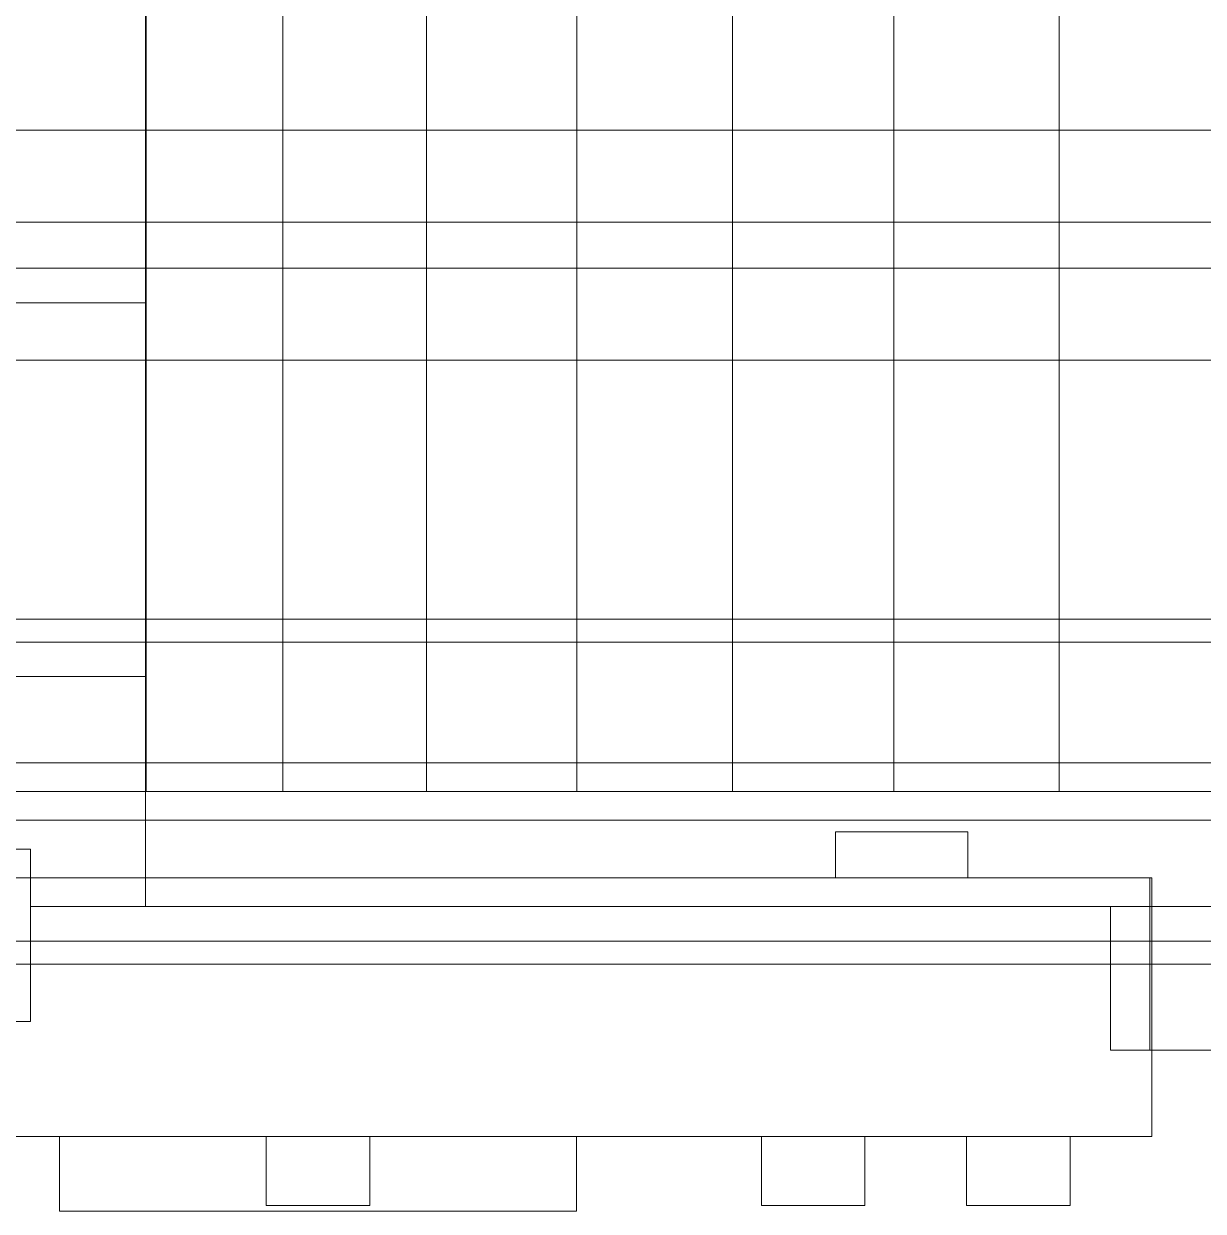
# Model space of a CAD drawing. Header units: millimetres. Extents: x -2500 to 58855, y -53268 to 6837.
# Drawn here: x 25017 to 25222.2, y -19478 to -19271.5 of the extents above; entities that cross this region are included whole.
import ezdxf

# ---------------------------------------------------------------- set-up
doc = ezdxf.new("R2010")
doc.units = ezdxf.units.MM
doc.layers.add('superior_briquetadora', color=7, linetype='Continuous', lineweight=0)

msp = doc.modelspace()

# ---------------------------------------------------------------- linework, layer by layer
at = {"layer": 'superior_briquetadora'}
for p, q in [((25038.294, -18630), (25038.294, -19405)), ((25062.069, -18630), (25062.069, -19405)), ((25087.069, -18630), (25087.069, -19405)), ((25113.187, -18630), (25113.187, -19405)), ((25140.311, -18630), (25140.311, -19405)), ((25168.325, -18630), (25168.325, -19405)), ((25197.11, -18630), (25197.11, -19405)), ((25038.187, -18740), (25038.187, -19320)), ((24778.187, -19290), (26678.187, -19290)), ((24778.187, -19306), (26678.187, -19306)), ((26678.187, -19314), (24778.187, -19314)), ((25038.187, -19320), (24928.187, -19320)), ((25000.608, -19320), (25038.187, -19320)), ((25038.187, -19385), (25038.187, -19320)), ((24628.187, -19330), (26828.187, -19330)), ((26678.187, -19330), (24778.187, -19330)), ((26742.28, -19375), (24692.28, -19375)), ((24693.734, -19375), (26743.734, -19375)), ((26762.639, -19375), (24712.639, -19375)), ((24714.093, -19375), (26764.093, -19375)), ((24693.734, -19379), (26743.734, -19379)), ((26762.639, -19379), (24712.639, -19379)), ((25038.187, -19385), (24928.187, -19385)), ((25038.187, -19385), (25000.608, -19385)), ((25038.187, -19385), (25038.187, -19425)), ((24628.187, -19400), (26828.187, -19400)), ((25818.187, -19405), (24878.187, -19405)), ((25015.846, -19405), (25038.294, -19405)), ((25038.294, -19405), (25062.069, -19405)), ((25062.069, -19405), (25087.069, -19405)), ((25087.069, -19405), (25113.187, -19405)), ((25113.187, -19405), (25140.311, -19405)), ((25140.311, -19405), (25168.325, -19405)), ((25168.325, -19405), (25197.11, -19405)), ((25197.11, -19405), (25226.542, -19405)), ((26828.187, -19410), (24628.187, -19410)), ((25158.187, -19420), (25158.187, -19412)), ((25181.187, -19412), (25158.187, -19412)), ((25181.187, -19420), (25181.187, -19412)), ((25018.187, -19415), (24988.187, -19415)), ((25018.187, -19415), (25018.187, -19445)), ((25018.187, -19415), (25018.187, -19425)), ((24971.187, -19420), (25158.187, -19420)), ((25001.477, -19420), (25019.629, -19420)), ((25019.629, -19420), (25038.685, -19420)), ((25038.685, -19420), (25058.291, -19420)), ((25058.291, -19420), (25078.082, -19420)), ((25078.082, -19420), (25097.688, -19420)), ((25097.688, -19420), (25116.744, -19420)), ((25116.744, -19420), (25134.896, -19420)), ((25134.896, -19420), (25151.805, -19420)), ((25151.805, -19420), (25167.157, -19420)), ((25181.187, -19420), (25158.187, -19420)), ((25167.157, -19420), (25180.665, -19420)), ((25180.665, -19420), (25192.077, -19420)), ((25181.187, -19420), (25212.841, -19420)), ((25192.077, -19420), (25201.182, -19420)), ((25201.182, -19420), (25207.81, -19420)), ((25207.81, -19420), (25211.836, -19420)), ((25211.836, -19420), (25213.187, -19420)), ((25212.841, -19450), (25212.841, -19420)), ((25212.933, -19420), (25212.841, -19420)), ((25213.01, -19420), (25212.933, -19420)), ((25213.074, -19420), (25213.01, -19420)), ((25213.123, -19420), (25213.074, -19420)), ((25213.158, -19420), (25213.123, -19420)), ((25213.18, -19420), (25213.158, -19420)), ((25213.187, -19420), (25213.187, -19465)), ((25036.81, -19425), (25018.187, -19425)), ((25038.187, -19425), (25018.187, -19425)), ((25018.187, -19445), (25018.187, -19425)), ((25055.996, -19425), (25036.81, -19425)), ((25638.187, -19425), (25038.187, -19425)), ((25075.4, -19425), (25055.996, -19425)), ((25094.675, -19425), (25075.4, -19425)), ((25113.475, -19425), (25094.675, -19425)), ((25131.464, -19425), (25113.475, -19425)), ((25148.32, -19425), (25131.464, -19425)), ((25163.74, -19425), (25148.32, -19425)), ((25177.449, -19425), (25163.74, -19425)), ((25189.2, -19425), (25177.449, -19425)), ((25198.783, -19425), (25189.2, -19425)), ((25206.027, -19425), (25198.783, -19425)), ((25206.027, -19425), (25206.027, -19450)), ((25234.378, -19425), (25206.027, -19425)), ((26743.734, -19431), (24693.734, -19431)), ((24712.639, -19431), (26762.639, -19431)), ((24692.28, -19435), (26742.28, -19435)), ((26743.734, -19435), (24693.734, -19435)), ((24712.639, -19435), (26762.639, -19435)), ((26764.093, -19435), (24714.093, -19435)), ((25018.187, -19445), (24988.187, -19445)), ((25013.697, -19445), (25018.187, -19445)), ((25234.378, -19450), (25206.027, -19450)), ((25206.027, -19450), (25207.526, -19450)), ((25207.526, -19450), (25208.852, -19450)), ((25208.852, -19450), (25210.004, -19450)), ((25210.004, -19450), (25210.98, -19450)), ((25210.98, -19450), (25211.779, -19450)), ((25211.779, -19450), (25212.4, -19450)), ((25212.4, -19450), (25212.841, -19450)), ((25235.316, -19450), (25212.841, -19450)), ((25001.477, -19465), (25019.629, -19465)), ((25019.629, -19465), (25038.685, -19465)), ((25026.658, -19465), (25023.237, -19465)), ((25023.237, -19465), (25023.237, -19478)), ((25036.402, -19465), (25026.658, -19465)), ((25050.985, -19465), (25036.402, -19465)), ((25038.685, -19465), (25058.291, -19465)), ((25068.187, -19465), (25050.985, -19465)), ((25058.291, -19465), (25078.082, -19465)), ((25060.078, -19465), (25059.187, -19465)), ((25059.187, -19465), (25059.187, -19477)), ((25062.575, -19465), (25060.078, -19465)), ((25066.184, -19465), (25062.575, -19465)), ((25070.189, -19465), (25066.184, -19465)), ((25085.388, -19465), (25068.187, -19465)), ((25073.798, -19465), (25070.189, -19465)), ((25076.295, -19465), (25073.798, -19465)), ((25077.187, -19465), (25076.295, -19465)), ((25077.187, -19465), (25077.187, -19477)), ((25078.082, -19465), (25097.688, -19465)), ((25099.971, -19465), (25085.388, -19465)), ((25097.688, -19465), (25116.744, -19465)), ((25109.715, -19465), (25099.971, -19465)), ((25113.137, -19465), (25109.715, -19465)), ((25113.137, -19465), (25113.137, -19478)), ((25116.744, -19465), (25134.896, -19465)), ((25134.896, -19465), (25151.805, -19465)), ((25146.203, -19465), (25145.312, -19465)), ((25145.312, -19465), (25145.312, -19477)), ((25148.701, -19465), (25146.203, -19465)), ((25152.309, -19465), (25148.701, -19465)), ((25151.805, -19465), (25167.157, -19465)), ((25156.315, -19465), (25152.309, -19465)), ((25159.924, -19465), (25156.315, -19465)), ((25162.421, -19465), (25159.924, -19465)), ((25163.312, -19465), (25162.421, -19465)), ((25163.312, -19465), (25163.312, -19477)), ((25167.157, -19465), (25180.665, -19465)), ((25180.665, -19465), (25192.077, -19465)), ((25181.878, -19465), (25180.987, -19465)), ((25180.987, -19465), (25180.987, -19477)), ((25184.375, -19465), (25181.878, -19465)), ((25187.984, -19465), (25184.375, -19465)), ((25191.989, -19465), (25187.984, -19465)), ((25195.598, -19465), (25191.989, -19465)), ((25192.077, -19465), (25201.182, -19465)), ((25198.095, -19465), (25195.598, -19465)), ((25198.987, -19465), (25198.095, -19465)), ((25198.987, -19465), (25198.987, -19477)), ((25201.182, -19465), (25207.81, -19465)), ((25207.81, -19465), (25211.836, -19465)), ((25211.836, -19465), (25213.187, -19465)), ((25059.187, -19477), (25060.078, -19477)), ((25060.078, -19477), (25062.575, -19477)), ((25062.575, -19477), (25066.184, -19477)), ((25066.184, -19477), (25070.189, -19477)), ((25070.189, -19477), (25073.798, -19477)), ((25073.798, -19477), (25076.295, -19477)), ((25076.295, -19477), (25077.187, -19477)), ((25145.312, -19477), (25146.203, -19477)), ((25146.203, -19477), (25148.701, -19477)), ((25148.701, -19477), (25152.309, -19477)), ((25152.309, -19477), (25156.315, -19477)), ((25156.315, -19477), (25159.924, -19477)), ((25159.924, -19477), (25162.421, -19477)), ((25162.421, -19477), (25163.312, -19477)), ((25180.987, -19477), (25181.878, -19477)), ((25181.878, -19477), (25184.375, -19477)), ((25184.375, -19477), (25187.984, -19477)), ((25187.984, -19477), (25191.989, -19477)), ((25191.989, -19477), (25195.598, -19477)), ((25195.598, -19477), (25198.095, -19477)), ((25198.095, -19477), (25198.987, -19477)), ((25023.237, -19478), (25026.658, -19478)), ((25026.658, -19478), (25036.402, -19478)), ((25036.402, -19478), (25050.985, -19478)), ((25050.985, -19478), (25068.187, -19478)), ((25068.187, -19478), (25085.388, -19478)), ((25085.388, -19478), (25099.971, -19478)), ((25099.971, -19478), (25109.715, -19478)), ((25109.715, -19478), (25113.137, -19478))]:
    msp.add_line(p, q, dxfattribs=at)

doc.saveas('drawing.dxf')
